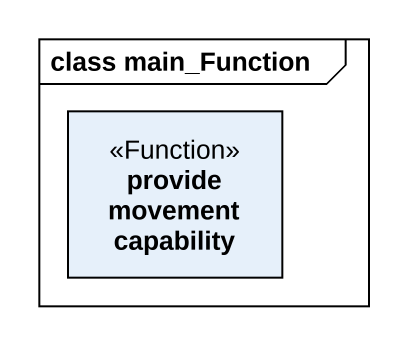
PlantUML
@startuml
mainframe class main_Function
hide circle
hide empty members
class "provide movement capability" as provide_movement_capability <<Function>>
@enduml
